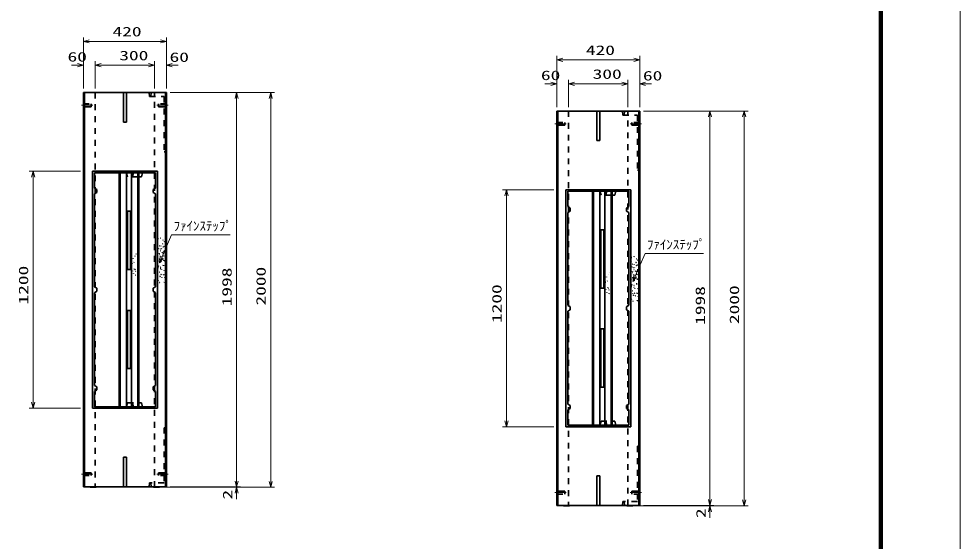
# Model space of a CAD drawing. Units: millimetres on the paper. Extents: x 20 to 861, y 20 to 614.
# Drawn here: x 622.7 to 861.1, y 299.8 to 432.1 of the extents above; entities that cross this region are included whole.
import ezdxf
from ezdxf.enums import TextEntityAlignment as Align

# ---------------------------------------------------------------- set-up
doc = ezdxf.new("R2010")
doc.units = ezdxf.units.MM
doc.linetypes.add('CHAIN', pattern=[18.5, 12, -1.5, 3.5, -1.5])
doc.linetypes.add('USER1', pattern=[3, 1.5, -1.5])
for name, color, linetype, lineweight in [('D-BMK（構造物基準線）', 2, 'CHAIN', 18), ('D-STR-DIM（寸法）', 7, 'Continuous', 13), ('D-STR-HTXT（旗上げ）', 7, 'Continuous', 13), ('D-STR（構造物）', 1, 'Continuous', 35), ('D-TTL-LINE（区切線）', 7, 'Continuous', 13), ('D-TTL（外枠）', 2, 'Continuous', 140)]:
    doc.layers.add(name, color=color, linetype=linetype, lineweight=lineweight)
doc.styles.add('ＭＳ ゴシック', font='')
doc.styles.get('ＭＳ ゴシック').set_extended_font_data('MS Gothic')

# ---------------------------------------------------------------- blocks, each defined once
blk = doc.blocks.new('_Open30@@SfigorgFlag@@4')
at = {"color": 7, "linetype": 'Continuous', "lineweight": 13}
for p, q in [((-1, 0.2679), (0, 0)), ((0, 0), (-1, -0.2679)), ((0, 0), (-1, 0))]:
    blk.add_line(p, q, dxfattribs=at)

msp = doc.modelspace()

# ---------------------------------------------------------------- linework, layer by layer
at = {"layer": 'D-BMK（構造物基準線）'}
for p, q in [((638.636, 410.152), (641.485, 410.152)), ((657.711, 410.152), (660.56, 410.152)), ((758.494, 405.455), (761.343, 405.455)), ((777.569, 405.455), (780.418, 405.455)), ((638.636, 316.752), (641.485, 316.752)), ((660.56, 316.752), (657.711, 316.752)), ((758.494, 312.055), (761.343, 312.055)), ((780.418, 312.055), (777.569, 312.055))]:
    msp.add_line(p, q, dxfattribs=at)
at = {"layer": 'D-STR-DIM（寸法）'}
for p, q in [((639.098, 421.299), (639.098, 427.349)), ((660.098, 421.329), (660.098, 427.349)), ((640.598, 426.349), (658.598, 426.349)), ((758.956, 416.602), (758.956, 422.652)), ((779.956, 416.632), (779.956, 422.652)), ((637.598, 420.299), (636.098, 420.299)), ((639.098, 414.402), (639.098, 421.299)), ((642.098, 414.402), (642.098, 421.299)), ((642.098, 414.454), (642.098, 421.299)), ((643.598, 420.299), (655.598, 420.299)), ((643.598, 420.299), (645.098, 420.299)), ((655.598, 420.299), (654.098, 420.299)), ((657.098, 414.402), (657.098, 421.299)), ((657.098, 414.402), (657.098, 421.299)), ((660.098, 414.372), (660.098, 421.299)), ((661.598, 420.299), (663.098, 420.299)), ((760.456, 421.652), (778.456, 421.652)), ((757.456, 415.602), (755.956, 415.602)), ((758.956, 409.705), (758.956, 416.602)), ((761.956, 409.705), (761.956, 416.602)), ((761.956, 409.757), (761.956, 416.602)), ((763.456, 415.602), (775.456, 415.602)), ((763.456, 415.602), (764.956, 415.602)), ((775.456, 415.602), (773.956, 415.602)), ((776.956, 409.705), (776.956, 416.602)), ((776.956, 409.705), (776.956, 416.602)), ((779.956, 409.675), (779.956, 416.602)), ((781.456, 415.602), (782.956, 415.602)), ((661.098, 413.402), (678.886, 413.402)), ((677.449, 413.402), (687.526, 413.402)), ((677.886, 315.002), (677.886, 411.902)), ((686.526, 314.902), (686.526, 411.902)), ((780.956, 408.705), (798.745, 408.705)), ((797.308, 408.705), (807.385, 408.705)), ((797.745, 310.305), (797.745, 407.205)), ((806.385, 310.205), (806.385, 407.205)), ((638.348, 393.452), (625.384, 393.452)), ((626.384, 334.952), (626.384, 391.952)), ((758.206, 388.755), (745.243, 388.755)), ((746.243, 330.255), (746.243, 387.255)), ((638.348, 333.452), (625.384, 333.452)), ((758.206, 328.755), (745.243, 328.755)), ((677.886, 315.002), (677.886, 316.502)), ((659.848, 313.402), (678.886, 313.402)), ((661.098, 313.502), (678.886, 313.502)), ((661.098, 313.502), (678.886, 313.502)), ((676.449, 313.402), (687.526, 313.402)), ((677.886, 311.902), (677.886, 310.402)), ((797.745, 310.305), (797.745, 311.805)), ((779.706, 308.705), (798.745, 308.705)), ((780.956, 308.805), (798.745, 308.805)), ((780.956, 308.805), (798.745, 308.805)), ((796.308, 308.705), (807.385, 308.705)), ((797.745, 307.205), (797.745, 305.705))]:
    msp.add_line(p, q, dxfattribs=at)
at = {"layer": 'D-STR-HTXT（旗上げ）'}
for p, q in [((661.441, 377.361), (658.941, 371.611)), ((676.27, 377.361), (661.441, 377.361)), ((781.299, 372.664), (778.8, 366.913)), ((796.129, 372.664), (781.299, 372.664))]:
    msp.add_line(p, q, dxfattribs=at)
at = {"layer": 'D-STR（構造物）'}
for p, q in [((660.098, 413.402), (639.098, 413.402)), ((639.098, 413.402), (639.098, 313.502)), ((639.348, 313.502), (639.348, 413.402)), ((649.223, 413.402), (649.223, 405.902)), ((649.973, 405.902), (649.973, 413.402)), ((659.848, 413.402), (659.848, 313.502)), ((660.098, 313.502), (660.098, 413.402)), ((779.956, 408.705), (758.956, 408.705)), ((758.956, 408.705), (758.956, 308.805)), ((759.206, 308.805), (759.206, 408.705)), ((769.081, 408.705), (769.081, 401.205)), ((769.831, 401.205), (769.831, 408.705)), ((779.706, 408.705), (779.706, 308.805)), ((779.956, 308.805), (779.956, 408.705)), ((649.223, 405.902), (649.973, 405.902)), ((769.081, 401.205), (769.831, 401.205)), ((657.868, 393.452), (641.368, 393.452)), ((641.368, 393.452), (641.368, 333.452)), ((657.868, 333.452), (657.868, 393.452)), ((653.241, 393.077), (641.868, 393.077)), ((641.868, 393.077), (641.868, 389.205)), ((648.123, 393.077), (648.123, 333.827)), ((648.373, 393.077), (648.373, 333.827)), ((649.993, 393.077), (649.993, 333.827)), ((651.243, 393.077), (651.243, 333.827)), ((652.862, 393.077), (652.862, 333.827)), ((652.991, 393.077), (653.032, 392.077)), ((654.021, 393.077), (652.991, 393.077)), ((653.032, 392.077), (653.77, 392.077)), ((653.112, 393.077), (653.112, 333.827)), ((653.77, 392.077), (654.021, 393.077)), ((657.368, 393.077), (654.021, 393.077)), ((657.368, 389.205), (657.368, 393.077)), ((641.868, 389.205), (642.497, 388.842)), ((642.497, 388.842), (642.497, 388.068)), ((657.368, 389.205), (656.739, 388.842)), ((656.739, 388.842), (656.739, 388.068)), ((777.726, 388.755), (761.226, 388.755)), ((761.226, 388.755), (761.226, 328.755)), ((777.726, 328.755), (777.726, 388.755)), ((642.497, 388.068), (641.868, 387.705)), ((641.868, 387.705), (641.868, 364.202)), ((656.739, 388.068), (657.368, 387.705)), ((657.368, 364.202), (657.368, 387.705)), ((773.1, 388.38), (761.726, 388.38)), ((761.726, 388.38), (761.726, 384.508)), ((767.982, 388.38), (767.982, 329.13)), ((768.232, 388.38), (768.232, 329.13)), ((769.851, 388.38), (769.851, 329.13)), ((771.101, 388.38), (771.101, 329.13)), ((772.721, 388.38), (772.721, 329.13)), ((772.85, 388.38), (772.891, 387.38)), ((773.88, 388.38), (772.85, 388.38)), ((772.891, 387.38), (773.628, 387.38)), ((772.971, 388.38), (772.971, 329.13)), ((773.628, 387.38), (773.88, 388.38)), ((777.226, 388.38), (773.88, 388.38)), ((777.226, 384.508), (777.226, 388.38)), ((761.726, 384.508), (762.355, 384.145)), ((762.355, 384.145), (762.355, 383.371)), ((777.226, 384.508), (776.597, 384.145)), ((776.597, 384.145), (776.597, 383.371)), ((650.993, 383.327), (650.243, 383.327)), ((650.243, 383.327), (650.243, 368.577)), ((650.993, 368.577), (650.993, 383.327)), ((762.355, 383.371), (761.726, 383.008)), ((761.726, 383.008), (761.726, 359.505)), ((776.597, 383.371), (777.226, 383.008)), ((777.226, 359.505), (777.226, 383.008)), ((770.851, 378.63), (770.101, 378.63)), ((770.101, 378.63), (770.101, 363.88)), ((770.851, 363.88), (770.851, 378.63)), ((657.886, 375.45), (657.939, 375.397)), ((657.939, 375.397), (657.992, 375.45)), ((658, 376.305), (658.072, 376.286)), ((658.366, 374.578), (658.292, 374.591)), ((658.625, 376.48), (658.683, 376.528)), ((658.683, 376.528), (658.731, 376.471)), ((658.705, 374.507), (658.73, 374.577)), ((659.185, 375.042), (659.112, 375.022)), ((659.165, 375.114), (659.185, 375.042)), ((659.201, 375.974), (659.276, 375.974)), ((659.302, 374.204), (659.315, 374.278)), ((659.315, 374.278), (659.389, 374.265)), ((659.496, 374.404), (659.558, 374.447)), ((659.548, 375.589), (659.601, 375.642)), ((659.558, 374.447), (659.601, 374.386)), ((659.601, 375.642), (659.654, 375.589)), ((652.155, 371.97), (652.229, 371.976)), ((652.464, 372.477), (652.483, 372.549)), ((652.936, 373.059), (652.883, 373.113)), ((652.912, 372.352), (652.977, 372.39)), ((652.936, 373.059), (652.989, 373.113)), ((658.149, 373.905), (658.088, 373.862)), ((658.149, 373.905), (658.192, 373.843)), ((658.26, 372.492), (658.335, 372.492)), ((658.279, 372.662), (658.266, 372.736)), ((658.504, 371.97), (658.431, 371.95)), ((658.583, 373.728), (658.644, 373.771)), ((658.692, 373.301), (658.617, 373.307)), ((658.644, 373.771), (658.687, 373.71)), ((658.666, 371.933), (658.728, 371.89)), ((658.728, 371.89), (658.685, 371.828)), ((658.913, 373.831), (658.981, 373.863)), ((659.035, 372.885), (658.987, 372.942)), ((659.146, 372.827), (659.085, 372.784)), ((659.189, 372.766), (659.146, 372.827)), ((659.347, 371.977), (659.421, 371.99)), ((659.438, 372.775), (659.364, 372.788)), ((659.421, 371.99), (659.434, 371.916)), ((659.425, 372.701), (659.438, 372.775)), ((659.429, 373.153), (659.466, 373.218)), ((659.466, 373.218), (659.531, 373.18)), ((651.526, 370.017), (651.473, 370.07)), ((651.676, 371.355), (651.683, 371.43)), ((651.894, 370.318), (651.926, 370.386)), ((652.93, 371.262), (652.962, 371.194)), ((658.109, 370.773), (658.072, 370.708)), ((658.157, 369.412), (658.109, 369.469)), ((658.273, 371.154), (658.346, 371.173)), ((658.346, 371.173), (658.326, 371.246)), ((658.532, 370.417), (658.519, 370.343)), ((658.787, 370.607), (658.725, 370.564)), ((658.787, 370.607), (658.83, 370.545)), ((659.227, 369.619), (659.289, 369.662)), ((659.289, 369.662), (659.332, 369.601)), ((659.477, 370.922), (659.403, 370.909)), ((659.49, 370.848), (659.477, 370.922)), ((659.58, 369.61), (659.567, 369.536)), ((659.719, 370.752), (659.658, 370.795)), ((659.676, 370.69), (659.719, 370.752)), ((777.744, 370.753), (777.798, 370.7)), ((777.798, 370.7), (777.851, 370.753)), ((777.859, 371.608), (777.931, 371.588)), ((778.225, 369.881), (778.151, 369.894)), ((778.484, 371.783), (778.542, 371.831)), ((778.542, 371.831), (778.59, 371.774)), ((778.564, 369.809), (778.589, 369.88)), ((779.043, 370.344), (778.971, 370.325)), ((779.024, 370.417), (779.043, 370.344)), ((779.06, 371.277), (779.135, 371.277)), ((779.16, 369.507), (779.173, 369.581)), ((779.173, 369.581), (779.247, 369.568)), ((779.355, 369.707), (779.417, 369.75)), ((779.407, 370.892), (779.46, 370.945)), ((779.417, 369.75), (779.46, 369.689)), ((779.46, 370.945), (779.513, 370.892)), ((650.243, 368.577), (650.993, 368.577)), ((651.533, 368.191), (651.507, 368.12)), ((651.752, 367.544), (651.784, 367.476)), ((651.987, 368.655), (651.967, 368.728)), ((652.171, 368.568), (652.106, 368.53)), ((652.171, 368.568), (652.208, 368.503)), ((652.275, 367.12), (652.332, 367.168)), ((652.295, 368.099), (652.348, 368.152)), ((652.332, 367.168), (652.381, 367.111)), ((652.911, 367.607), (652.931, 367.679)), ((658.113, 368.949), (658.038, 368.956)), ((658.1, 369.364), (658.157, 369.412)), ((658.32, 367.124), (658.252, 367.155)), ((658.261, 367.903), (658.336, 367.903)), ((658.646, 368.805), (658.574, 368.786)), ((658.667, 369.179), (658.594, 369.198)), ((658.666, 368.733), (658.646, 368.805)), ((658.647, 369.106), (658.667, 369.179)), ((658.773, 367.295), (658.7, 367.314)), ((658.773, 367.295), (658.753, 367.222)), ((658.833, 368.448), (658.89, 368.496)), ((658.89, 368.496), (658.842, 368.553)), ((659.357, 367.292), (659.363, 367.367)), ((659.553, 367.14), (659.505, 367.197)), ((659.586, 368.413), (659.579, 368.339)), ((772.013, 367.272), (772.088, 367.279)), ((772.323, 367.78), (772.342, 367.852)), ((772.795, 368.362), (772.742, 368.415)), ((772.77, 367.655), (772.835, 367.693)), ((772.795, 368.362), (772.848, 368.415)), ((778.008, 369.208), (777.946, 369.165)), ((778.008, 369.208), (778.051, 369.146)), ((778.119, 367.794), (778.194, 367.794)), ((778.138, 367.965), (778.125, 368.039)), ((778.362, 367.273), (778.29, 367.253)), ((778.442, 369.031), (778.503, 369.074)), ((778.55, 368.604), (778.476, 368.61)), ((778.503, 369.074), (778.546, 369.013)), ((778.525, 367.235), (778.586, 367.192)), ((778.586, 367.192), (778.543, 367.131)), ((778.772, 369.134), (778.84, 369.166)), ((778.894, 368.187), (778.846, 368.245)), ((779.005, 368.13), (778.944, 368.087)), ((779.048, 368.068), (779.005, 368.13)), ((779.206, 367.28), (779.28, 367.293)), ((779.297, 368.077), (779.223, 368.09)), ((779.28, 367.293), (779.293, 367.219)), ((779.284, 368.004), (779.297, 368.077)), ((779.288, 368.455), (779.325, 368.52)), ((779.325, 368.52), (779.39, 368.483)), ((658.057, 365.746), (658.11, 365.693)), ((658.358, 365.271), (658.426, 365.24)), ((658.426, 365.24), (658.395, 365.172)), ((658.428, 366.766), (658.502, 366.76)), ((658.502, 366.76), (658.496, 366.685)), ((658.996, 366.612), (658.939, 366.563)), ((658.948, 366.669), (658.996, 366.612)), ((659.463, 365.408), (659.47, 365.483)), ((659.602, 365.207), (659.659, 365.256)), ((659.659, 365.256), (659.611, 365.313)), ((659.685, 366.454), (659.692, 366.529)), ((771.384, 365.32), (771.331, 365.373)), ((771.535, 366.658), (771.541, 366.732)), ((771.753, 365.621), (771.785, 365.689)), ((772.789, 366.565), (772.821, 366.497)), ((777.968, 366.076), (777.931, 366.011)), ((777.959, 364.666), (778.016, 364.715)), ((778.016, 364.715), (777.968, 364.772)), ((778.132, 366.457), (778.204, 366.476)), ((778.204, 366.476), (778.185, 366.549)), ((778.391, 365.72), (778.378, 365.646)), ((778.646, 365.909), (778.584, 365.866)), ((778.646, 365.909), (778.689, 365.848)), ((779.086, 364.922), (779.148, 364.965)), ((779.148, 364.965), (779.191, 364.904)), ((779.336, 366.225), (779.262, 366.212)), ((779.349, 366.151), (779.336, 366.225)), ((779.439, 364.913), (779.426, 364.839)), ((779.578, 366.054), (779.516, 366.097)), ((779.535, 365.993), (779.578, 366.054)), ((641.868, 364.202), (642.497, 363.839)), ((641.868, 364.202), (642.497, 363.839)), ((642.497, 363.065), (641.868, 362.702)), ((641.868, 362.702), (641.868, 339.2)), ((642.497, 363.839), (642.497, 363.065)), ((642.497, 363.839), (642.497, 363.065)), ((657.368, 364.202), (656.739, 363.839)), ((656.739, 363.839), (656.739, 363.065)), ((656.739, 363.065), (657.368, 362.702)), ((657.368, 339.2), (657.368, 362.702)), ((770.101, 363.88), (770.851, 363.88)), ((771.392, 363.494), (771.366, 363.423)), ((771.611, 362.847), (771.642, 362.779)), ((771.846, 363.958), (771.826, 364.031)), ((772.03, 363.87), (771.965, 363.833)), ((772.03, 363.87), (772.067, 363.805)), ((772.134, 362.423), (772.191, 362.471)), ((772.154, 363.402), (772.207, 363.455)), ((772.191, 362.471), (772.239, 362.414)), ((772.77, 362.91), (772.789, 362.982)), ((777.971, 364.252), (777.897, 364.259)), ((778.179, 362.426), (778.111, 362.458)), ((778.119, 363.205), (778.194, 363.205)), ((778.505, 364.108), (778.433, 364.089)), ((778.525, 364.481), (778.453, 364.501)), ((778.524, 364.036), (778.505, 364.108)), ((778.506, 364.409), (778.525, 364.481)), ((778.631, 362.597), (778.559, 362.617)), ((778.631, 362.597), (778.612, 362.525)), ((778.691, 363.75), (778.749, 363.798)), ((778.749, 363.798), (778.7, 363.856)), ((779.216, 362.595), (779.222, 362.67)), ((779.412, 362.442), (779.364, 362.5)), ((779.445, 363.716), (779.438, 363.641)), ((777.916, 361.049), (777.969, 360.996)), ((778.217, 360.574), (778.285, 360.542)), ((778.285, 360.542), (778.253, 360.474)), ((778.287, 362.069), (778.361, 362.062)), ((778.361, 362.062), (778.355, 361.988)), ((778.855, 361.914), (778.797, 361.866)), ((778.807, 361.972), (778.855, 361.914)), ((779.322, 360.711), (779.328, 360.786)), ((779.461, 360.51), (779.518, 360.558)), ((779.518, 360.558), (779.47, 360.616)), ((779.544, 361.757), (779.551, 361.832)), ((650.993, 358.227), (650.243, 358.227)), ((650.243, 358.227), (650.243, 343.477)), ((650.993, 343.477), (650.993, 358.227)), ((761.726, 359.505), (762.355, 359.142)), ((761.726, 359.505), (762.355, 359.142)), ((762.355, 358.368), (761.726, 358.005)), ((761.726, 358.005), (761.726, 334.502)), ((762.355, 359.142), (762.355, 358.368)), ((762.355, 359.142), (762.355, 358.368)), ((777.226, 359.505), (776.597, 359.142)), ((776.597, 359.142), (776.597, 358.368)), ((776.597, 358.368), (777.226, 358.005)), ((777.226, 334.502), (777.226, 358.005)), ((770.851, 353.53), (770.101, 353.53)), ((770.101, 353.53), (770.101, 338.78)), ((770.851, 338.78), (770.851, 353.53)), ((650.243, 343.477), (650.993, 343.477)), ((642.497, 338.836), (641.868, 339.2)), ((642.497, 338.063), (642.497, 338.836)), ((657.368, 339.2), (656.739, 338.836)), ((656.739, 338.836), (656.739, 338.063)), ((770.101, 338.78), (770.851, 338.78)), ((641.868, 337.7), (642.497, 338.063)), ((641.868, 337.7), (641.868, 333.827)), ((656.739, 338.063), (657.368, 337.7)), ((657.368, 333.827), (657.368, 337.7)), ((641.868, 333.827), (653.241, 333.827)), ((653.032, 334.827), (652.991, 333.827)), ((652.991, 333.827), (654.021, 333.827)), ((653.77, 334.827), (653.032, 334.827)), ((654.021, 333.827), (653.77, 334.827)), ((654.021, 333.827), (657.368, 333.827)), ((762.355, 334.139), (761.726, 334.502)), ((762.355, 333.366), (762.355, 334.139)), ((777.226, 334.502), (776.597, 334.139)), ((776.597, 334.139), (776.597, 333.366)), ((641.368, 333.452), (657.868, 333.452)), ((761.726, 333.002), (762.355, 333.366)), ((761.726, 333.002), (761.726, 329.13)), ((776.597, 333.366), (777.226, 333.002)), ((777.226, 329.13), (777.226, 333.002)), ((761.726, 329.13), (773.1, 329.13)), ((772.891, 330.13), (772.85, 329.13)), ((772.85, 329.13), (773.88, 329.13)), ((773.628, 330.13), (772.891, 330.13)), ((773.88, 329.13), (773.628, 330.13)), ((773.88, 329.13), (777.226, 329.13)), ((761.226, 328.755), (777.726, 328.755)), ((649.223, 321.002), (649.223, 313.502)), ((649.223, 321.002), (649.973, 321.002)), ((649.973, 321.002), (649.973, 313.502)), ((769.081, 316.305), (769.081, 308.805)), ((769.081, 316.305), (769.831, 316.305)), ((769.831, 316.305), (769.831, 308.805)), ((639.098, 313.502), (660.098, 313.502)), ((640.848, 313.402), (640.748, 313.502)), ((642.348, 313.402), (640.848, 313.402)), ((642.348, 313.402), (642.448, 313.502)), ((656.848, 313.402), (656.748, 313.502)), ((658.348, 313.402), (656.848, 313.402)), ((658.348, 313.402), (658.448, 313.502)), ((758.956, 308.805), (779.956, 308.805)), ((760.706, 308.705), (760.606, 308.805)), ((762.206, 308.705), (760.706, 308.705)), ((762.206, 308.705), (762.306, 308.805)), ((776.706, 308.705), (776.606, 308.805)), ((778.206, 308.705), (776.706, 308.705)), ((778.206, 308.705), (778.306, 308.805))]:
    msp.add_line(p, q, dxfattribs=at)
at = {"layer": 'D-STR（構造物）', "linetype": 'USER1'}
for p, q in [((642.098, 413.402), (642.098, 313.502)), ((655.739, 413.402), (655.82, 412.352)), ((655.82, 412.352), (659.516, 412.352)), ((656.26, 413.402), (656.186, 412.352)), ((657.098, 313.502), (657.098, 413.402)), ((659.516, 412.352), (659.516, 398.402)), ((639.098, 410.502), (641.098, 410.502)), ((641.098, 410.502), (641.098, 409.802)), ((660.098, 410.502), (658.098, 410.502)), ((658.098, 410.502), (658.098, 409.802)), ((641.098, 409.802), (639.098, 409.802)), ((658.098, 409.802), (660.098, 409.802)), ((761.956, 408.705), (761.956, 308.805)), ((775.597, 408.705), (775.678, 407.655)), ((775.678, 407.655), (779.374, 407.655)), ((776.118, 408.705), (776.044, 407.655)), ((776.956, 308.805), (776.956, 408.705)), ((779.374, 407.655), (779.374, 393.705)), ((758.956, 405.805), (760.956, 405.805)), ((760.956, 405.805), (760.956, 405.105)), ((779.956, 405.805), (777.956, 405.805)), ((777.956, 405.805), (777.956, 405.105)), ((760.956, 405.105), (758.956, 405.105)), ((777.956, 405.105), (779.956, 405.105)), ((659.516, 398.402), (660.091, 398.402)), ((779.374, 393.705), (779.949, 393.705)), ((650.301, 392.077), (650.033, 393.078)), ((653.032, 392.077), (650.301, 392.077)), ((651.538, 392.077), (651.787, 393.077)), ((770.16, 387.38), (769.892, 388.381)), ((772.891, 387.38), (770.16, 387.38)), ((771.397, 387.38), (771.646, 388.38)), ((650.033, 333.826), (650.301, 334.827)), ((650.301, 334.827), (653.032, 334.827)), ((651.787, 333.827), (651.538, 334.827)), ((769.892, 329.129), (770.16, 330.13)), ((770.16, 330.13), (772.891, 330.13)), ((771.646, 329.13), (771.397, 330.13)), ((659.523, 328.502), (659.523, 314.552)), ((659.523, 328.502), (660.098, 328.502)), ((779.381, 323.805), (779.381, 309.855)), ((779.381, 323.805), (779.956, 323.805)), ((641.098, 317.102), (639.098, 317.102)), ((641.098, 316.402), (641.098, 317.102)), ((658.098, 317.102), (660.098, 317.102)), ((658.098, 316.402), (658.098, 317.102)), ((639.098, 316.402), (641.098, 316.402)), ((660.098, 316.402), (658.098, 316.402)), ((655.827, 314.552), (655.746, 313.502)), ((659.523, 314.552), (655.827, 314.552)), ((656.267, 313.502), (656.193, 314.552)), ((760.956, 312.405), (758.956, 312.405)), ((760.956, 311.705), (760.956, 312.405)), ((777.956, 312.405), (779.956, 312.405)), ((777.956, 311.705), (777.956, 312.405)), ((758.956, 311.705), (760.956, 311.705)), ((779.956, 311.705), (777.956, 311.705)), ((775.685, 309.855), (775.604, 308.805)), ((779.381, 309.855), (775.685, 309.855)), ((776.125, 308.805), (776.051, 309.855))]:
    msp.add_line(p, q, dxfattribs=at)
at = {"layer": 'D-TTL-LINE（区切線）', "lineweight": 18}
msp.add_line((861.1, 20.11), (861.1, 614.11), dxfattribs=at)
at = {"layer": 'D-TTL（外枠）'}
msp.add_line((841, 40.21), (841, 594.01), dxfattribs=at)

# ---------------------------------------------------------------- block references
at = {"layer": 'D-STR-DIM（寸法）', "xscale": 1.5, "yscale": 1.5}
for p, rotation in [((639.098, 426.349), 180), ((758.956, 421.652), 180), ((642.098, 420.299), 180), ((642.098, 420.299), 180), ((660.098, 420.299), 180), ((761.956, 415.602), 180), ((761.956, 415.602), 180), ((779.956, 415.602), 180), ((677.886, 413.402), 90), ((686.526, 413.402), 90), ((797.745, 408.705), 90), ((806.385, 408.705), 90), ((626.384, 393.452), 90), ((746.243, 388.755), 90), ((626.384, 333.452), 270), ((746.243, 328.755), 270), ((677.886, 313.502), 270), ((677.886, 313.502), 270), ((686.526, 313.402), 270), ((677.886, 313.402), 90), ((797.745, 308.805), 270), ((797.745, 308.805), 270), ((806.385, 308.705), 270), ((797.745, 308.705), 90)]:
    msp.add_blockref('_Open30@@SfigorgFlag@@4', p, dxfattribs=dict(at, rotation=rotation))
for p in [(660.098, 426.349), (779.956, 421.652), (639.098, 420.299), (657.098, 420.299), (657.098, 420.299), (758.956, 415.602), (776.956, 415.602), (776.956, 415.602)]:
    msp.add_blockref('_Open30@@SfigorgFlag@@4', p, dxfattribs=at)
at = {"layer": 'D-STR-HTXT（旗上げ）', "xscale": 1.5, "yscale": 1.5, "rotation": 246.50838}
for p in [(658.343, 370.235), (778.202, 365.538)]:
    msp.add_blockref('_Open30@@SfigorgFlag@@4', p, dxfattribs=at)

# ---------------------------------------------------------------- texts
at = {"layer": 'D-STR-DIM（寸法）', "style": 'ＭＳ ゴシック', "width": 1.5}
for s, p in [('420', (646.473, 426.887)), ('420', (766.331, 422.189)), ('60', (635.083, 420.517)), ('300', (648.181, 420.836)), ('60', (660.917, 420.423)), ('60', (754.942, 415.82)), ('300', (768.04, 416.139)), ('60', (780.776, 415.726))]:
    msp.add_text(s, height=2.405, dxfattribs=at).set_placement(p, align=Align.BOTTOM_LEFT)
for s, p in [('1200', (625.847, 359.702)), ('1998', (677.349, 359.244)), ('2000', (685.989, 359.444)), ('1200', (745.705, 355.005)), ('1998', (797.208, 354.547)), ('2000', (805.848, 354.747)), ('2', (677.524, 310.314)), ('2', (797.383, 305.617))]:
    msp.add_text(s, height=2.405, rotation=90, dxfattribs=at).set_placement(p, align=Align.BOTTOM_LEFT)
at = {"layer": 'D-STR-HTXT（旗上げ）', "style": 'ＭＳ ゴシック'}
for p in [(661.92, 377.687), (781.779, 372.989)]:
    msp.add_text('ﾌｧｲﾝｽﾃｯﾌﾟ', height=2.405, dxfattribs=at).set_placement(p, align=Align.BOTTOM_LEFT)

doc.saveas('drawing.dxf')
